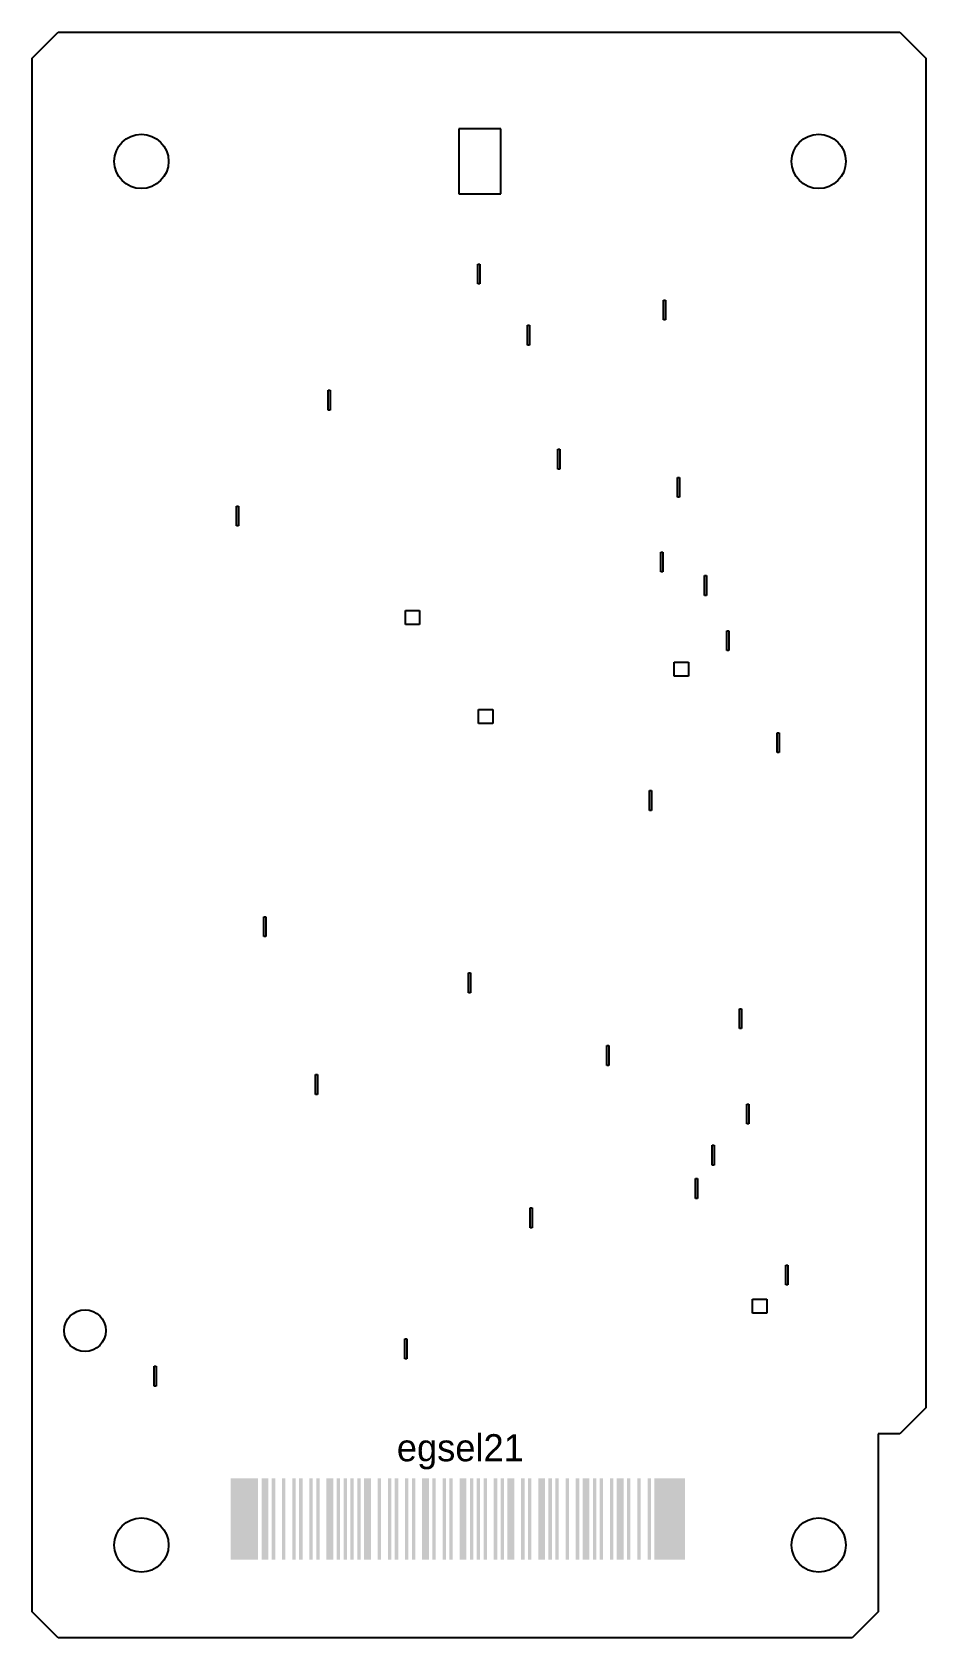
# Model space of a CAD drawing. Extents: x 0 to 52.3, y 0 to 94.
import ezdxf

# ---------------------------------------------------------------- set-up
doc = ezdxf.new("R2010")
doc.units = 0
doc.linetypes.add('0', pattern=[0])
for name, color, linetype in [('holes', 4, '0'), ('label', 3, '0'), ('outline', 5, '0'), ('slits', 1, '0')]:
    doc.layers.add(name, color=color, linetype=linetype)

msp = doc.modelspace()

# ---------------------------------------------------------------- linework, layer by layer
at = {"layer": 'holes', "linetype": '0'}
for p, q in [((24.9872, 88.3158), (24.9872, 84.5058)), ((27.4383, 88.3158), (24.9872, 88.3158)), ((27.4383, 84.5058), (27.4383, 88.3158)), ((24.9872, 84.5058), (27.4383, 84.5058))]:
    msp.add_line(p, q, dxfattribs=at)
for centre, radius in [((6.4008, 86.4108), 1.5875), ((46.0502, 86.4108), 1.5875), ((3.0988, 17.9832), 1.2192), ((6.4008, 5.4356), 1.5875), ((46.0502, 5.4356), 1.5875)]:
    msp.add_circle(centre, radius, dxfattribs=at)
at = {"layer": 'label', "linetype": '0'}
for points in [[(11.63, 4.572), (11.63, 9.3345), (13.23, 4.572), (13.23, 9.3345)], [(13.43, 4.572), (13.43, 9.3345), (13.83, 4.572), (13.83, 9.3345)], [(14.03, 4.572), (14.03, 9.3345), (14.23, 4.572), (14.23, 9.3345)], [(14.63, 4.572), (14.63, 9.3345), (14.83, 4.572), (14.83, 9.3345)], [(15.23, 4.572), (15.23, 9.3345), (15.43, 4.572), (15.43, 9.3345)], [(15.63, 4.572), (15.63, 9.3345), (15.83, 4.572), (15.83, 9.3345)], [(16.23, 4.572), (16.23, 9.3345), (16.43, 4.572), (16.43, 9.3345)], [(16.63, 4.572), (16.63, 9.3345), (16.83, 4.572), (16.83, 9.3345)], [(17.23, 4.572), (17.23, 9.3345), (17.63, 4.572), (17.63, 9.3345)], [(17.83, 4.572), (17.83, 9.3345), (18.03, 4.572), (18.03, 9.3345)], [(18.23, 4.572), (18.23, 9.3345), (18.43, 4.572), (18.43, 9.3345)], [(18.63, 4.572), (18.63, 9.3345), (18.83, 4.572), (18.83, 9.3345)], [(19.03, 4.572), (19.03, 9.3345), (19.23, 4.572), (19.23, 9.3345)], [(19.43, 4.572), (19.43, 9.3345), (19.83, 4.572), (19.83, 9.3345)], [(20.23, 4.572), (20.23, 9.3345), (20.43, 4.572), (20.43, 9.3345)], [(20.83, 4.572), (20.83, 9.3345), (21.03, 4.572), (21.03, 9.3345)], [(21.23, 4.572), (21.23, 9.3345), (21.43, 4.572), (21.43, 9.3345)], [(21.83, 4.572), (21.83, 9.3345), (22.03, 4.572), (22.03, 9.3345)], [(22.23, 4.572), (22.23, 9.3345), (22.43, 4.572), (22.43, 9.3345)], [(22.83, 4.572), (22.83, 9.3345), (23.23, 4.572), (23.23, 9.3345)], [(23.43, 4.572), (23.43, 9.3345), (23.63, 4.572), (23.63, 9.3345)], [(24.03, 4.572), (24.03, 9.3345), (24.23, 4.572), (24.23, 9.3345)], [(24.43, 4.572), (24.43, 9.3345), (24.63, 4.572), (24.63, 9.3345)], [(25.03, 4.572), (25.03, 9.3345), (25.43, 4.572), (25.43, 9.3345)], [(25.63, 4.572), (25.63, 9.3345), (25.83, 4.572), (25.83, 9.3345)], [(26.03, 4.572), (26.03, 9.3345), (26.23, 4.572), (26.23, 9.3345)], [(26.43, 4.572), (26.43, 9.3345), (26.63, 4.572), (26.63, 9.3345)], [(27.03, 4.572), (27.03, 9.3345), (27.23, 4.572), (27.23, 9.3345)], [(27.43, 4.572), (27.43, 9.3345), (27.63, 4.572), (27.63, 9.3345)], [(27.83, 4.572), (27.83, 9.3345), (28.23, 4.572), (28.23, 9.3345)], [(28.63, 4.572), (28.63, 9.3345), (28.83, 4.572), (28.83, 9.3345)], [(29.03, 4.572), (29.03, 9.3345), (29.23, 4.572), (29.23, 9.3345)], [(29.63, 4.572), (29.63, 9.3345), (30.03, 4.572), (30.03, 9.3345)], [(30.23, 4.572), (30.23, 9.3345), (30.43, 4.572), (30.43, 9.3345)], [(30.63, 4.572), (30.63, 9.3345), (30.83, 4.572), (30.83, 9.3345)], [(31.23, 4.572), (31.23, 9.3345), (31.43, 4.572), (31.43, 9.3345)], [(31.83, 4.572), (31.83, 9.3345), (32.03, 4.572), (32.03, 9.3345)], [(32.23, 4.572), (32.23, 9.3345), (32.63, 4.572), (32.63, 9.3345)], [(32.83, 4.572), (32.83, 9.3345), (33.03, 4.572), (33.03, 9.3345)], [(33.23, 4.572), (33.23, 9.3345), (33.43, 4.572), (33.43, 9.3345)], [(33.83, 4.572), (33.83, 9.3345), (34.03, 4.572), (34.03, 9.3345)], [(34.23, 4.572), (34.23, 9.3345), (34.63, 4.572), (34.63, 9.3345)], [(34.83, 4.572), (34.83, 9.3345), (35.03, 4.572), (35.03, 9.3345)], [(35.43, 4.572), (35.43, 9.3345), (35.63, 4.572), (35.63, 9.3345)], [(36.03, 4.572), (36.03, 9.3345), (36.23, 4.572), (36.23, 9.3345)], [(36.43, 4.572), (36.43, 9.3345), (36.63, 4.572), (36.63, 9.3345)], [(36.63, 4.572), (36.63, 9.3345), (38.23, 4.572), (38.23, 9.3345)]]:
    msp.add_solid(points, dxfattribs=at)
at = {"layer": 'outline', "linetype": '0'}
for p, q in [((0, 92.456), (1.524, 93.98)), ((1.524, 93.98), (50.8, 93.98)), ((50.8, 93.98), (52.324, 92.456)), ((0, 1.524), (0, 92.456)), ((52.324, 92.456), (52.324, 13.462)), ((52.324, 13.462), (50.8, 11.938)), ((50.8, 11.938), (49.53, 11.938)), ((49.53, 11.938), (49.53, 1.524)), ((1.524, 0), (0, 1.524)), ((49.53, 1.524), (48.006, 0)), ((48.006, 0), (1.524, 0))]:
    msp.add_line(p, q, dxfattribs=at)
at = {"layer": 'slits', "linetype": '0'}
for p, q in [((26.094, 79.243), (26.094, 80.402)), ((26.094, 80.402), (26.21, 80.402)), ((26.21, 80.402), (26.21, 79.243)), ((26.21, 79.243), (26.094, 79.243)), ((36.967, 77.142), (36.967, 78.301)), ((36.967, 78.301), (37.083, 78.301)), ((37.083, 78.301), (37.083, 77.142)), ((37.083, 77.142), (36.967, 77.142)), ((29.006, 75.667), (29.006, 76.827)), ((29.006, 76.827), (29.122, 76.827)), ((29.122, 76.827), (29.122, 75.667)), ((29.122, 75.667), (29.006, 75.667)), ((17.336, 71.858), (17.336, 73.017)), ((17.336, 73.017), (17.452, 73.017)), ((17.452, 73.017), (17.452, 71.858)), ((17.452, 71.858), (17.336, 71.858)), ((30.783, 68.406), (30.783, 69.566)), ((30.783, 69.566), (30.899, 69.566)), ((30.899, 69.566), (30.899, 68.406)), ((30.899, 68.406), (30.783, 68.406)), ((37.779, 66.762), (37.779, 67.921)), ((37.779, 67.921), (37.895, 67.921)), ((37.895, 67.921), (37.895, 66.762)), ((37.895, 66.762), (37.779, 66.762)), ((11.968, 65.075), (11.968, 66.235)), ((11.968, 66.235), (12.084, 66.235)), ((12.084, 66.235), (12.084, 65.075)), ((12.084, 65.075), (11.968, 65.075)), ((36.807, 62.391), (36.807, 63.55)), ((36.807, 63.55), (36.923, 63.55)), ((36.923, 63.55), (36.923, 62.391)), ((36.923, 62.391), (36.807, 62.391)), ((39.357, 61.012), (39.357, 62.171)), ((39.357, 62.171), (39.473, 62.171)), ((39.473, 62.171), (39.473, 61.012)), ((39.473, 61.012), (39.357, 61.012)), ((21.852, 59.309), (21.852, 60.137)), ((21.852, 60.137), (22.68, 60.137)), ((22.68, 59.309), (21.852, 59.309)), ((22.68, 60.137), (22.68, 59.309)), ((40.663, 57.783), (40.663, 58.943)), ((40.663, 58.943), (40.779, 58.943)), ((40.779, 58.943), (40.779, 57.783)), ((40.779, 57.783), (40.663, 57.783)), ((37.592, 56.287), (37.592, 57.115)), ((37.592, 57.115), (38.42, 57.115)), ((38.42, 57.115), (38.42, 56.287)), ((38.42, 56.287), (37.592, 56.287)), ((26.141, 53.507), (26.141, 54.335)), ((26.141, 54.335), (26.969, 54.335)), ((26.969, 54.335), (26.969, 53.507)), ((26.969, 53.507), (26.141, 53.507)), ((43.609, 51.809), (43.609, 52.968)), ((43.609, 52.968), (43.725, 52.968)), ((43.725, 52.968), (43.725, 51.809)), ((43.725, 51.809), (43.609, 51.809)), ((36.136, 48.431), (36.136, 49.59)), ((36.136, 49.59), (36.252, 49.59)), ((36.252, 49.59), (36.252, 48.431)), ((36.252, 48.431), (36.136, 48.431)), ((13.558, 41.045), (13.558, 42.205)), ((13.558, 42.205), (13.674, 42.205)), ((13.674, 42.205), (13.674, 41.045)), ((13.674, 41.045), (13.558, 41.045)), ((25.551, 37.755), (25.551, 38.915)), ((25.551, 38.915), (25.667, 38.915)), ((25.667, 38.915), (25.667, 37.755)), ((25.667, 37.755), (25.551, 37.755)), ((41.409, 35.665), (41.409, 36.824)), ((41.409, 36.824), (41.524, 36.824)), ((41.524, 36.824), (41.524, 35.665)), ((41.524, 35.665), (41.409, 35.665)), ((33.654, 33.505), (33.654, 34.665)), ((33.654, 34.665), (33.77, 34.665)), ((33.77, 34.665), (33.77, 33.505)), ((16.599, 31.811), (16.599, 32.971)), ((16.599, 32.971), (16.715, 32.971)), ((16.715, 32.971), (16.715, 31.811)), ((33.77, 33.505), (33.654, 33.505)), ((16.715, 31.811), (16.599, 31.811)), ((41.85, 30.083), (41.85, 31.243)), ((41.85, 31.243), (41.966, 31.243)), ((41.966, 31.243), (41.966, 30.083)), ((41.966, 30.083), (41.85, 30.083)), ((39.818, 27.676), (39.818, 28.835)), ((39.818, 28.835), (39.934, 28.835)), ((39.934, 28.835), (39.934, 27.676)), ((39.934, 27.676), (39.818, 27.676)), ((38.841, 25.719), (38.841, 26.878)), ((38.841, 26.878), (38.957, 26.878)), ((38.957, 26.878), (38.957, 25.719)), ((38.957, 25.719), (38.841, 25.719)), ((29.167, 24.007), (29.167, 25.166)), ((29.167, 25.166), (29.283, 25.166)), ((29.283, 25.166), (29.283, 24.007)), ((29.283, 24.007), (29.167, 24.007)), ((44.128, 20.657), (44.128, 21.817)), ((44.128, 21.817), (44.244, 21.817)), ((44.244, 21.817), (44.244, 20.657)), ((42.18, 18.999), (42.18, 19.827)), ((42.18, 19.827), (43.008, 19.827)), ((43.008, 19.827), (43.008, 18.999)), ((44.244, 20.657), (44.128, 20.657)), ((43.008, 18.999), (42.18, 18.999)), ((21.826, 16.339), (21.826, 17.498)), ((21.826, 17.498), (21.942, 17.498)), ((21.942, 17.498), (21.942, 16.339)), ((21.942, 16.339), (21.826, 16.339)), ((7.144, 14.735), (7.144, 15.894)), ((7.144, 15.894), (7.26, 15.894)), ((7.26, 15.894), (7.26, 14.735)), ((7.26, 14.735), (7.144, 14.735))]:
    msp.add_line(p, q, dxfattribs=at)

# ---------------------------------------------------------------- texts
at = {"layer": 'label', "linetype": '0'}
msp.add_text('egsel21', height=1.5875, dxfattribs=at).set_placement((21.3519, 10.3345))

doc.saveas('drawing.dxf')
